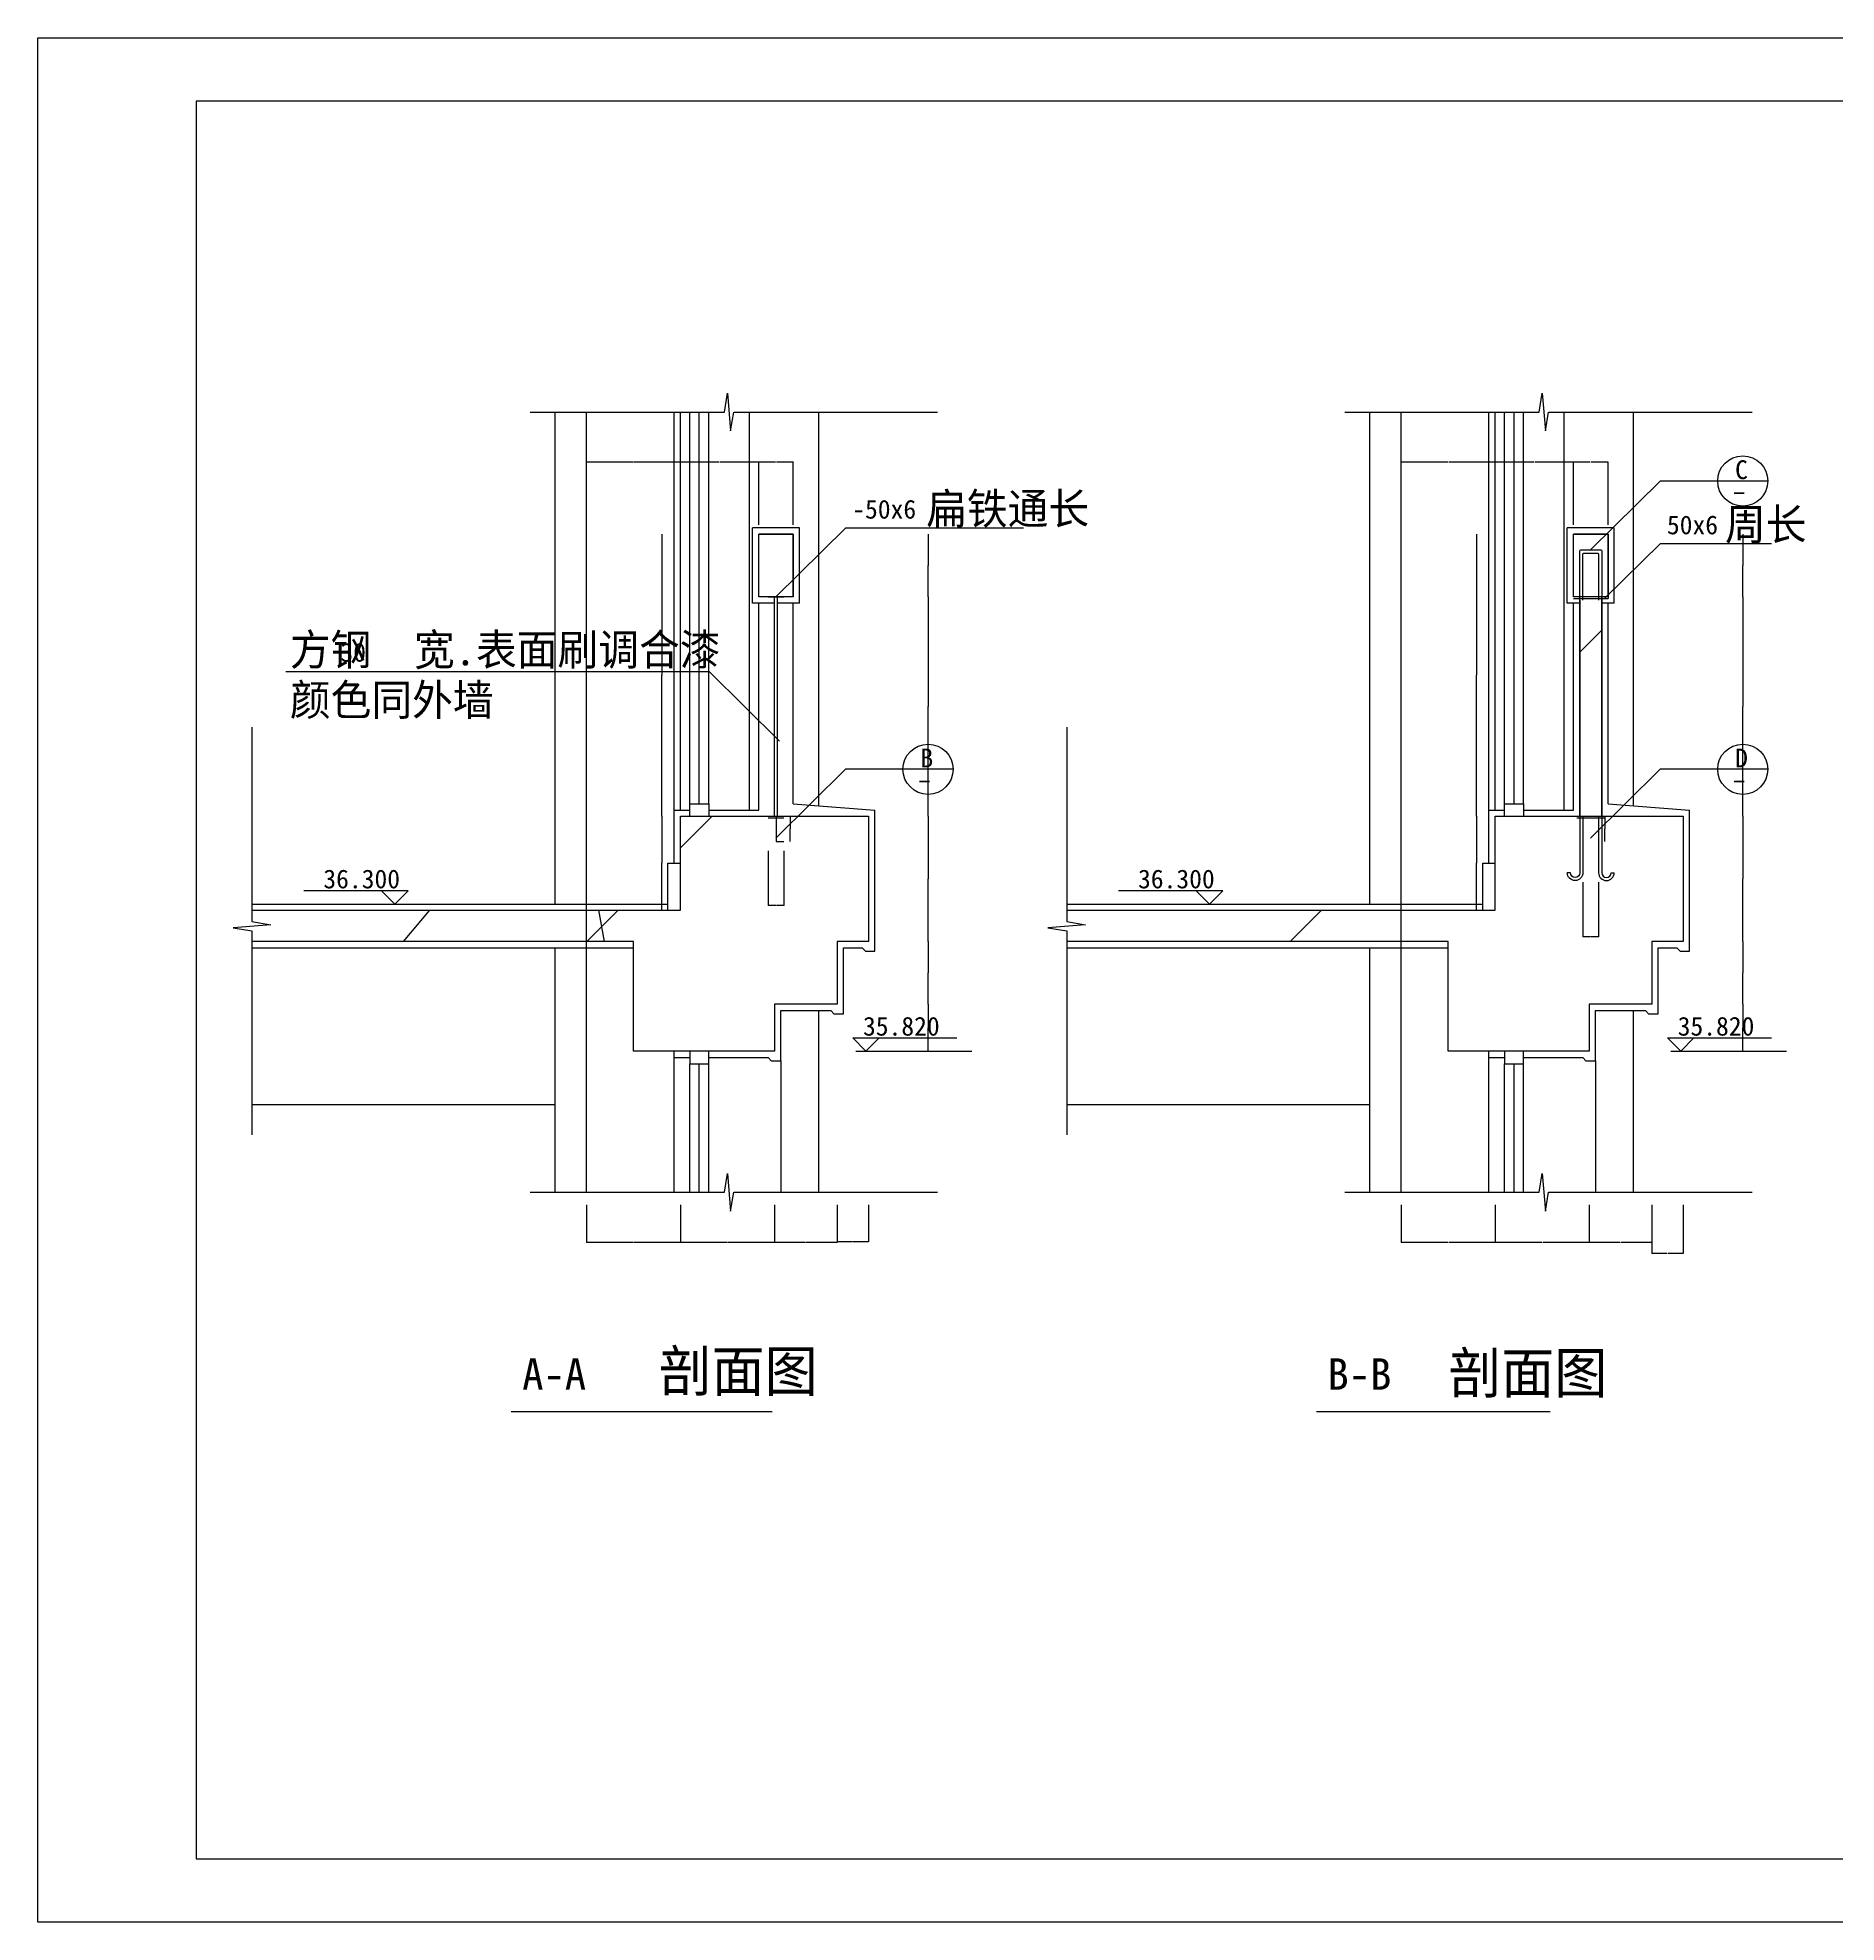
# Model space of a CAD drawing. Header units: metres. Extents: x -274867 to 0, y -9169 to 0.
# Drawn here: x -269064 to -263324, y -7769 to -1755 of the extents above; entities that cross this region are included whole.
import ezdxf

# ---------------------------------------------------------------- set-up
doc = ezdxf.new("R2010")
doc.units = ezdxf.units.M
for name, color, linetype in [('1', 1, 'Continuous'), ('DIM', 3, 'Continuous'), ('MC', 4, 'Continuous'), ('PUB_TITLE', 4, 'Continuous'), ('WALL', 7, 'Continuous')]:
    doc.layers.add(name, color=color, linetype=linetype)
doc.dimstyles.get("Standard").update_dxf_attribs({"dimtxt": 2.5, "dimasz": 2.5, "dimexe": 1.25, "dimexo": 0.625, "dimtad": 1, "dimcen": 2.5, "dimazin": 3, "dimtfac": 1, "dimtmove": 0, "dimatfit": 3})

# ---------------------------------------------------------------- blocks, each defined once
blk = doc.blocks.new('BG1')
at = {"layer": 'DIM', "linetype": 'CONTINUOUS'}
for p, q in [((-212.13, 212.13), (1450, 212.13)), ((0, 0), (-212.13, 212.13)), ((0, 0), (212.13, 212.13))]:
    blk.add_line(p, q, dxfattribs=at)
blk = doc.blocks.new('*D25')
for p, q in [((-266222.73, -4639.22), (-266222.73, -4739.22)), ((-266222.98, -4739.22), (-266223.23, -4739.22)), ((-266222.73, -4839.22), (-266222.73, -4739.22)), ((-266222.73, -4739.22), (-266222.73, -4739.22)), ((-266222.48, -4739.22), (-266222.23, -4739.22))]:
    blk.add_line(p, q)
at = {"layer": 'Defpoints'}
for p in [(-266222.73, -4639.22), (-266222.73, -4739.22), (-266222.73, -4839.22)]:
    blk.add_point(p, dxfattribs=at)
at = {"layer": 'DIM', "insert": (-266222.73, -4738.095), "char_height": 1, "attachment_point": 5}
blk.add_mtext('0', dxfattribs=at)
blk = doc.blocks.new('*D26')
for p, q in [((-266222.73, -4839.22), (-266222.73, -4914.22)), ((-266222.98, -4914.22), (-266223.23, -4914.22)), ((-266222.73, -4989.22), (-266222.73, -4914.22)), ((-266222.73, -4914.22), (-266222.73, -4914.22)), ((-266222.48, -4914.22), (-266222.23, -4914.22))]:
    blk.add_line(p, q)
at = {"layer": 'Defpoints'}
for p in [(-266222.73, -4839.22), (-266222.73, -4914.22), (-266222.73, -4989.22)]:
    blk.add_point(p, dxfattribs=at)
at = {"layer": 'DIM', "insert": (-266222.73, -4913.095), "char_height": 1, "attachment_point": 5}
blk.add_mtext('0', dxfattribs=at)
blk = doc.blocks.new('*D27')
for p, q in [((-266512.73, -5479.22), (-266512.73, -5597.65)), ((-266412.73, -5479.22), (-266412.73, -5597.65)), ((-266464.23, -5597.65), (-266512.98, -5597.65)), ((-266412.48, -5597.65), (-266461.23, -5597.65))]:
    blk.add_line(p, q)
at = {"layer": 'Defpoints'}
for p in [(-266512.73, -5479.22), (-266412.73, -5479.22), (-266412.73, -5597.65)]:
    blk.add_point(p, dxfattribs=at)
at = {"layer": 'DIM', "insert": (-266462.73, -5597.65), "char_height": 1, "attachment_point": 5}
blk.add_mtext('100', dxfattribs=at)
blk = doc.blocks.new('*D28')
for p, q in [((-266712.73, -5479.22), (-266712.73, -5599.22)), ((-266512.73, -5479.22), (-266512.73, -5599.22)), ((-266614.23, -5599.22), (-266712.98, -5599.22)), ((-266512.48, -5599.22), (-266611.23, -5599.22))]:
    blk.add_line(p, q)
at = {"layer": 'Defpoints'}
for p in [(-266712.73, -5479.22), (-266512.73, -5479.22), (-266512.73, -5599.22)]:
    blk.add_point(p, dxfattribs=at)
at = {"layer": 'DIM', "insert": (-266612.73, -5599.22), "char_height": 1, "attachment_point": 5}
blk.add_mtext('200', dxfattribs=at)
blk = doc.blocks.new('*D29')
for p, q in [((-267012.73, -5479.22), (-267012.73, -5599.22)), ((-266712.73, -5479.22), (-266712.73, -5599.22)), ((-266864.23, -5599.22), (-267012.98, -5599.22)), ((-266712.48, -5599.22), (-266861.23, -5599.22))]:
    blk.add_line(p, q)
at = {"layer": 'Defpoints'}
for p in [(-267012.73, -5479.22), (-266712.73, -5479.22), (-266712.73, -5599.22)]:
    blk.add_point(p, dxfattribs=at)
at = {"layer": 'DIM', "insert": (-266862.73, -5599.22), "char_height": 1, "attachment_point": 5}
blk.add_mtext('300', dxfattribs=at)
blk = doc.blocks.new('*D30')
for p, q in [((-267312.73, -5479.22), (-267312.73, -5599.22)), ((-267012.73, -5479.22), (-267012.73, -5599.22)), ((-267164.23, -5599.22), (-267312.98, -5599.22)), ((-267012.48, -5599.22), (-267161.23, -5599.22))]:
    blk.add_line(p, q)
at = {"layer": 'Defpoints'}
for p in [(-267312.73, -5479.22), (-267012.73, -5479.22), (-267012.73, -5599.22)]:
    blk.add_point(p, dxfattribs=at)
at = {"layer": 'DIM', "insert": (-267162.73, -5599.22), "char_height": 1, "attachment_point": 5}
blk.add_mtext('300', dxfattribs=at)
blk = doc.blocks.new('*D31')
for p, q in [((-266222.73, -4239.22), (-266222.73, -4439.22)), ((-266222.98, -4439.22), (-266223.23, -4439.22)), ((-266222.73, -4639.22), (-266222.73, -4439.22)), ((-266222.73, -4439.22), (-266222.73, -4439.22)), ((-266222.48, -4439.22), (-266222.23, -4439.22))]:
    blk.add_line(p, q)
at = {"layer": 'Defpoints'}
for p in [(-266222.73, -4239.22), (-266222.73, -4439.22), (-266222.73, -4639.22)]:
    blk.add_point(p, dxfattribs=at)
at = {"layer": 'DIM', "insert": (-266222.73, -4438.095), "char_height": 1, "attachment_point": 5}
blk.add_mtext('0', dxfattribs=at)
blk = doc.blocks.new('*D32')
for p, q in [((-266222.73, -3539.22), (-266222.73, -3889.22)), ((-266222.98, -3889.22), (-266223.23, -3889.22)), ((-266222.73, -4239.22), (-266222.73, -3889.22)), ((-266222.73, -3889.22), (-266222.73, -3889.22)), ((-266222.48, -3889.22), (-266222.23, -3889.22))]:
    blk.add_line(p, q)
at = {"layer": 'Defpoints'}
for p in [(-266222.73, -3539.22), (-266222.73, -3889.22), (-266222.73, -4239.22)]:
    blk.add_point(p, dxfattribs=at)
at = {"layer": 'DIM', "insert": (-266222.73, -3888.095), "char_height": 1, "attachment_point": 5}
blk.add_mtext('0', dxfattribs=at)
blk = doc.blocks.new('*D33')
for p, q in [((-266222.73, -3339.22), (-266222.73, -3439.22)), ((-266222.98, -3439.22), (-266223.23, -3439.22)), ((-266222.73, -3539.22), (-266222.73, -3439.22)), ((-266222.73, -3439.22), (-266222.73, -3439.22)), ((-266222.48, -3439.22), (-266222.23, -3439.22))]:
    blk.add_line(p, q)
at = {"layer": 'Defpoints'}
for p in [(-266222.73, -3339.22), (-266222.73, -3439.22), (-266222.73, -3539.22)]:
    blk.add_point(p, dxfattribs=at)
at = {"layer": 'DIM', "insert": (-266222.73, -3438.095), "char_height": 1, "attachment_point": 5}
blk.add_mtext('0', dxfattribs=at)
blk = doc.blocks.new('*D34')
for p, q in [((-266709.23, -3109.22), (-266762.98, -3109.22)), ((-266762.73, -3309.22), (-266762.73, -3109.22)), ((-266652.48, -3109.22), (-266706.23, -3109.22)), ((-266652.73, -3309.22), (-266652.73, -3109.22))]:
    blk.add_line(p, q)
at = {"layer": 'Defpoints'}
for p in [(-266652.73, -3109.22), (-266762.73, -3309.22), (-266652.73, -3309.22)]:
    blk.add_point(p, dxfattribs=at)
at = {"layer": 'DIM', "insert": (-266707.73, -3109.22), "char_height": 1, "attachment_point": 5}
blk.add_mtext('110', dxfattribs=at)
blk = doc.blocks.new('*D35')
for p, q in [((-266662.73, -4239.22), (-266662.73, -4279.04)), ((-266662.98, -4279.04), (-266663.23, -4279.04)), ((-266662.73, -4319.22), (-266662.73, -4279.04)), ((-266662.73, -4279.04), (-266662.73, -4279.04)), ((-266662.48, -4279.04), (-266662.23, -4279.04))]:
    blk.add_line(p, q)
at = {"layer": 'Defpoints'}
for p in [(-266662.73, -4239.22), (-266662.73, -4279.04), (-266662.73, -4319.22)]:
    blk.add_point(p, dxfattribs=at)
at = {"layer": 'DIM', "insert": (-266662.73, -4277.915), "char_height": 1, "attachment_point": 5}
blk.add_mtext('0', dxfattribs=at)
blk = doc.blocks.new('*D36')
for p, q in [((-266732.73, -4349.22), (-266732.73, -4524.22)), ((-266682.73, -4349.22), (-266682.73, -4524.22)), ((-266708.73, -4524.22), (-266732.98, -4524.22)), ((-266682.48, -4524.22), (-266706.73, -4524.22))]:
    blk.add_line(p, q)
at = {"layer": 'Defpoints'}
for p in [(-266732.73, -4349.22), (-266682.73, -4349.22), (-266682.73, -4524.22)]:
    blk.add_point(p, dxfattribs=at)
at = {"layer": 'DIM', "insert": (-266707.73, -4524.22), "char_height": 1, "attachment_point": 5}
blk.add_mtext('50', dxfattribs=at)
blk = doc.blocks.new('*D37')
for p, q in [((-267072.73, -4239.22), (-267072.73, -4389.22)), ((-267072.98, -4389.22), (-267073.23, -4389.22)), ((-267072.73, -4539.22), (-267072.73, -4389.22)), ((-267072.73, -4389.22), (-267072.73, -4389.22)), ((-267072.48, -4389.22), (-267072.23, -4389.22))]:
    blk.add_line(p, q)
at = {"layer": 'Defpoints'}
for p in [(-267072.73, -4239.22), (-267072.73, -4389.22), (-267072.73, -4539.22)]:
    blk.add_point(p, dxfattribs=at)
at = {"layer": 'DIM', "insert": (-267072.73, -4388.095), "char_height": 1, "attachment_point": 5}
blk.add_mtext('0', dxfattribs=at)
blk = doc.blocks.new('*D38')
for p, q in [((-267072.73, -3339.22), (-267072.73, -3789.22)), ((-267072.98, -3789.22), (-267073.23, -3789.22)), ((-267072.73, -4239.22), (-267072.73, -3789.22)), ((-267072.73, -3789.22), (-267072.73, -3789.22)), ((-267072.48, -3789.22), (-267072.23, -3789.22))]:
    blk.add_line(p, q)
at = {"layer": 'Defpoints'}
for p in [(-267072.73, -3339.22), (-267072.73, -3789.22), (-267072.73, -4239.22)]:
    blk.add_point(p, dxfattribs=at)
at = {"layer": 'DIM', "insert": (-267072.73, -3788.095), "char_height": 1, "attachment_point": 5}
blk.add_mtext('0', dxfattribs=at)
blk = doc.blocks.new('*D39')
for p, q in [((-266889.23, -3109.22), (-267012.98, -3109.22)), ((-267012.73, -3309.22), (-267012.73, -3109.22)), ((-266762.48, -3109.22), (-266886.23, -3109.22)), ((-266762.73, -3309.22), (-266762.73, -3109.22))]:
    blk.add_line(p, q)
at = {"layer": 'Defpoints'}
for p in [(-266762.73, -3109.22), (-267012.73, -3309.22), (-266762.73, -3309.22)]:
    blk.add_point(p, dxfattribs=at)
at = {"layer": 'DIM', "insert": (-266887.73, -3109.22), "char_height": 1, "attachment_point": 5}
blk.add_mtext('250', dxfattribs=at)
blk = doc.blocks.new('*D40')
for p, q in [((-267164.23, -3109.22), (-267312.98, -3109.22)), ((-267312.73, -3309.22), (-267312.73, -3109.22)), ((-267012.48, -3109.22), (-267161.23, -3109.22)), ((-267012.73, -3309.22), (-267012.73, -3109.22))]:
    blk.add_line(p, q)
at = {"layer": 'Defpoints'}
for p in [(-267012.73, -3109.22), (-267312.73, -3309.22), (-267012.73, -3309.22)]:
    blk.add_point(p, dxfattribs=at)
at = {"layer": 'DIM', "insert": (-267162.73, -3109.22), "char_height": 1, "attachment_point": 5}
blk.add_mtext('300', dxfattribs=at)
blk = doc.blocks.new('*D41')
for p, q in [((-263622.73, -4239.22), (-263622.73, -4439.22)), ((-263622.98, -4439.22), (-263623.23, -4439.22)), ((-263622.73, -4639.22), (-263622.73, -4439.22)), ((-263622.73, -4439.22), (-263622.73, -4439.22)), ((-263622.48, -4439.22), (-263622.23, -4439.22))]:
    blk.add_line(p, q)
at = {"layer": 'Defpoints'}
for p in [(-263622.73, -4239.22), (-263622.73, -4439.22), (-263622.73, -4639.22)]:
    blk.add_point(p, dxfattribs=at)
at = {"layer": 'DIM', "insert": (-263622.73, -4438.095), "char_height": 1, "attachment_point": 5}
blk.add_mtext('0', dxfattribs=at)
blk = doc.blocks.new('*D42')
for p, q in [((-264412.73, -5479.22), (-264412.73, -5599.22)), ((-264112.73, -5479.22), (-264112.73, -5599.22)), ((-264264.23, -5599.22), (-264412.98, -5599.22)), ((-264112.48, -5599.22), (-264261.23, -5599.22))]:
    blk.add_line(p, q)
at = {"layer": 'Defpoints'}
for p in [(-264412.73, -5479.22), (-264112.73, -5479.22), (-264112.73, -5599.22)]:
    blk.add_point(p, dxfattribs=at)
at = {"layer": 'DIM', "insert": (-264262.73, -5599.22), "char_height": 1, "attachment_point": 5}
blk.add_mtext('300', dxfattribs=at)
blk = doc.blocks.new('*D43')
for p, q in [((-264712.73, -5479.22), (-264712.73, -5599.22)), ((-264412.73, -5479.22), (-264412.73, -5599.22)), ((-264564.23, -5599.22), (-264712.98, -5599.22)), ((-264412.48, -5599.22), (-264561.23, -5599.22))]:
    blk.add_line(p, q)
at = {"layer": 'Defpoints'}
for p in [(-264712.73, -5479.22), (-264412.73, -5479.22), (-264412.73, -5599.22)]:
    blk.add_point(p, dxfattribs=at)
at = {"layer": 'DIM', "insert": (-264562.73, -5599.22), "char_height": 1, "attachment_point": 5}
blk.add_mtext('300', dxfattribs=at)
blk = doc.blocks.new('*D44')
for p, q in [((-263622.73, -4639.22), (-263622.73, -4739.22)), ((-263622.98, -4739.22), (-263623.23, -4739.22)), ((-263622.73, -4839.22), (-263622.73, -4739.22)), ((-263622.73, -4739.22), (-263622.73, -4739.22)), ((-263622.48, -4739.22), (-263622.23, -4739.22))]:
    blk.add_line(p, q)
at = {"layer": 'Defpoints'}
for p in [(-263622.73, -4639.22), (-263622.73, -4739.22), (-263622.73, -4839.22)]:
    blk.add_point(p, dxfattribs=at)
at = {"layer": 'DIM', "insert": (-263622.73, -4738.095), "char_height": 1, "attachment_point": 5}
blk.add_mtext('0', dxfattribs=at)
blk = doc.blocks.new('*D45')
for p, q in [((-263622.73, -4839.22), (-263622.73, -4914.22)), ((-263622.98, -4914.22), (-263623.23, -4914.22)), ((-263622.73, -4989.22), (-263622.73, -4914.22)), ((-263622.73, -4914.22), (-263622.73, -4914.22)), ((-263622.48, -4914.22), (-263622.23, -4914.22))]:
    blk.add_line(p, q)
at = {"layer": 'Defpoints'}
for p in [(-263622.73, -4839.22), (-263622.73, -4914.22), (-263622.73, -4989.22)]:
    blk.add_point(p, dxfattribs=at)
at = {"layer": 'DIM', "insert": (-263622.73, -4913.095), "char_height": 1, "attachment_point": 5}
blk.add_mtext('0', dxfattribs=at)
blk = doc.blocks.new('*D46')
for p, q in [((-264112.73, -5479.22), (-264112.73, -5599.22)), ((-263912.73, -5479.22), (-263912.73, -5599.22)), ((-264014.23, -5599.22), (-264112.98, -5599.22)), ((-263912.48, -5599.22), (-264011.23, -5599.22))]:
    blk.add_line(p, q)
at = {"layer": 'Defpoints'}
for p in [(-264112.73, -5479.22), (-263912.73, -5479.22), (-263912.73, -5599.22)]:
    blk.add_point(p, dxfattribs=at)
at = {"layer": 'DIM', "insert": (-264012.73, -5599.22), "char_height": 1, "attachment_point": 5}
blk.add_mtext('200', dxfattribs=at)
blk = doc.blocks.new('*D47')
for p, q in [((-263912.73, -5479.22), (-263912.73, -5634.58)), ((-263812.73, -5479.22), (-263812.73, -5634.58)), ((-263864.23, -5634.58), (-263912.98, -5634.58)), ((-263812.48, -5634.58), (-263861.23, -5634.58))]:
    blk.add_line(p, q)
at = {"layer": 'Defpoints'}
for p in [(-263912.73, -5479.22), (-263812.73, -5479.22), (-263812.73, -5634.58)]:
    blk.add_point(p, dxfattribs=at)
at = {"layer": 'DIM', "insert": (-263862.73, -5634.58), "char_height": 1, "attachment_point": 5}
blk.add_mtext('100', dxfattribs=at)
blk = doc.blocks.new('*D48')
for p, q in [((-264109.23, -3109.22), (-264162.98, -3109.22)), ((-264162.73, -3309.22), (-264162.73, -3109.22)), ((-264052.48, -3109.22), (-264106.23, -3109.22)), ((-264052.73, -3309.22), (-264052.73, -3109.22))]:
    blk.add_line(p, q)
at = {"layer": 'Defpoints'}
for p in [(-264052.73, -3109.22), (-264162.73, -3309.22), (-264052.73, -3309.22)]:
    blk.add_point(p, dxfattribs=at)
at = {"layer": 'DIM', "insert": (-264107.73, -3109.22), "char_height": 1, "attachment_point": 5}
blk.add_mtext('110', dxfattribs=at)
blk = doc.blocks.new('*D49')
for p, q in [((-264289.23, -3109.22), (-264412.98, -3109.22)), ((-264412.73, -3309.22), (-264412.73, -3109.22)), ((-264162.48, -3109.22), (-264286.23, -3109.22)), ((-264162.73, -3309.22), (-264162.73, -3109.22))]:
    blk.add_line(p, q)
at = {"layer": 'Defpoints'}
for p in [(-264162.73, -3109.22), (-264412.73, -3309.22), (-264162.73, -3309.22)]:
    blk.add_point(p, dxfattribs=at)
at = {"layer": 'DIM', "insert": (-264287.73, -3109.22), "char_height": 1, "attachment_point": 5}
blk.add_mtext('250', dxfattribs=at)
blk = doc.blocks.new('*D50')
for p, q in [((-264472.73, -4239.22), (-264472.73, -4389.22)), ((-264472.98, -4389.22), (-264473.23, -4389.22)), ((-264472.73, -4539.22), (-264472.73, -4389.22)), ((-264472.73, -4389.22), (-264472.73, -4389.22)), ((-264472.48, -4389.22), (-264472.23, -4389.22))]:
    blk.add_line(p, q)
at = {"layer": 'Defpoints'}
for p in [(-264472.73, -4239.22), (-264472.73, -4389.22), (-264472.73, -4539.22)]:
    blk.add_point(p, dxfattribs=at)
at = {"layer": 'DIM', "insert": (-264472.73, -4388.095), "char_height": 1, "attachment_point": 5}
blk.add_mtext('0', dxfattribs=at)
blk = doc.blocks.new('*D51')
for p, q in [((-264472.73, -3339.22), (-264472.73, -3789.22)), ((-264472.98, -3789.22), (-264473.23, -3789.22)), ((-264472.73, -4239.22), (-264472.73, -3789.22)), ((-264472.73, -3789.22), (-264472.73, -3789.22)), ((-264472.48, -3789.22), (-264472.23, -3789.22))]:
    blk.add_line(p, q)
at = {"layer": 'Defpoints'}
for p in [(-264472.73, -3339.22), (-264472.73, -3789.22), (-264472.73, -4239.22)]:
    blk.add_point(p, dxfattribs=at)
at = {"layer": 'DIM', "insert": (-264472.73, -3788.095), "char_height": 1, "attachment_point": 5}
blk.add_mtext('0', dxfattribs=at)
blk = doc.blocks.new('*D52')
for p, q in [((-264564.23, -3109.22), (-264712.98, -3109.22)), ((-264712.73, -3309.22), (-264712.73, -3109.22)), ((-264412.48, -3109.22), (-264561.23, -3109.22)), ((-264412.73, -3309.22), (-264412.73, -3109.22))]:
    blk.add_line(p, q)
at = {"layer": 'Defpoints'}
for p in [(-264412.73, -3109.22), (-264712.73, -3309.22), (-264412.73, -3309.22)]:
    blk.add_point(p, dxfattribs=at)
at = {"layer": 'DIM', "insert": (-264562.73, -3109.22), "char_height": 1, "attachment_point": 5}
blk.add_mtext('300', dxfattribs=at)
blk = doc.blocks.new('*D53')
for p, q in [((-263622.73, -3539.22), (-263622.73, -3889.22)), ((-263622.98, -3889.22), (-263623.23, -3889.22)), ((-263622.73, -4239.22), (-263622.73, -3889.22)), ((-263622.73, -3889.22), (-263622.73, -3889.22)), ((-263622.48, -3889.22), (-263622.23, -3889.22))]:
    blk.add_line(p, q)
at = {"layer": 'Defpoints'}
for p in [(-263622.73, -3539.22), (-263622.73, -3889.22), (-263622.73, -4239.22)]:
    blk.add_point(p, dxfattribs=at)
at = {"layer": 'DIM', "insert": (-263622.73, -3888.095), "char_height": 1, "attachment_point": 5}
blk.add_mtext('0', dxfattribs=at)
blk = doc.blocks.new('*D54')
for p, q in [((-264062.73, -4239.22), (-264062.73, -4279.22)), ((-264062.98, -4279.22), (-264063.23, -4279.22)), ((-264062.73, -4319.22), (-264062.73, -4279.22)), ((-264062.73, -4279.22), (-264062.73, -4279.22)), ((-264062.48, -4279.22), (-264062.23, -4279.22))]:
    blk.add_line(p, q)
at = {"layer": 'Defpoints'}
for p in [(-264062.73, -4239.22), (-264062.73, -4279.22), (-264062.73, -4319.22)]:
    blk.add_point(p, dxfattribs=at)
at = {"layer": 'DIM', "insert": (-264062.73, -4278.095), "char_height": 1, "attachment_point": 5}
blk.add_mtext('0', dxfattribs=at)
blk = doc.blocks.new('*D55')
for p, q in [((-264132.73, -4449.22), (-264132.73, -4624.22)), ((-264082.73, -4449.22), (-264082.73, -4624.22)), ((-264108.73, -4624.22), (-264132.98, -4624.22)), ((-264082.48, -4624.22), (-264106.73, -4624.22))]:
    blk.add_line(p, q)
at = {"layer": 'Defpoints'}
for p in [(-264132.73, -4449.22), (-264082.73, -4449.22), (-264082.73, -4624.22)]:
    blk.add_point(p, dxfattribs=at)
at = {"layer": 'DIM', "insert": (-264107.73, -4624.22), "char_height": 1, "attachment_point": 5}
blk.add_mtext('50', dxfattribs=at)
blk = doc.blocks.new('*D56')
for p, q in [((-263622.73, -3339.22), (-263622.73, -3439.22)), ((-263622.98, -3439.22), (-263623.23, -3439.22)), ((-263622.73, -3539.22), (-263622.73, -3439.22)), ((-263622.73, -3439.22), (-263622.73, -3439.22)), ((-263622.48, -3439.22), (-263622.23, -3439.22))]:
    blk.add_line(p, q)
at = {"layer": 'Defpoints'}
for p in [(-263622.73, -3339.22), (-263622.73, -3439.22), (-263622.73, -3539.22)]:
    blk.add_point(p, dxfattribs=at)
at = {"layer": 'DIM', "insert": (-263622.73, -3438.095), "char_height": 1, "attachment_point": 5}
blk.add_mtext('0', dxfattribs=at)

msp = doc.modelspace()

# ---------------------------------------------------------------- hatches: boundary and pattern name
at = {"layer": 'MC'}
h = msp.add_hatch(dxfattribs=at)
h.set_pattern_fill('AR-CONC', scale=50)
h.paths.add_polyline_path([(-266652.73, -3339.22), (-266762.73, -3339.22), (-266762.73, -3539.22), (-266709.13, -3539.22), (-266652.73, -3483.57)])
h = msp.add_hatch(dxfattribs=at)
h.set_pattern_fill('ANSI31', scale=500)
h.paths.add_polyline_path([(-266762.73, -3539.22), (-266709.13, -3539.22), (-266652.73, -3483.57), (-266652.73, -3339.22), (-266762.73, -3339.22)])
h.paths.add_polyline_path([(-266652.73, -3483.57), (-266709.13, -3539.22), (-266682.73, -3539.22), (-266652.73, -3539.22)])
h = msp.add_hatch(dxfattribs=at)
h.set_pattern_fill('ANSI31', scale=500)
h.paths.add_polyline_path([(-264162.73, -3539.22), (-264109.13, -3539.22), (-264052.73, -3483.57), (-264052.73, -3339.22), (-264162.73, -3339.22)])
h.paths.add_polyline_path([(-264052.73, -3483.57), (-264109.13, -3539.22), (-264052.73, -3539.22)])
h = msp.add_hatch(dxfattribs=at)
h.set_pattern_fill('AR-CONC', scale=50)
h.paths.add_polyline_path([(-264052.73, -3339.22), (-264162.73, -3339.22), (-264162.73, -3539.22), (-264058.45, -3539.22), (-264052.73, -3533.57)])
h = msp.add_hatch(dxfattribs=at)
h.set_pattern_fill('ANSI31', scale=500)
h.paths.add_polyline_path([(-264072.73, -3544.22), (-264142.73, -3544.22), (-264142.73, -3549.22), (-264142.73, -4239.22), (-264072.73, -4239.22)])
h = msp.add_hatch(dxfattribs=at)
h.set_pattern_fill('ANSI31', scale=500)
h.paths.add_polyline_path([(-267312.73, -4639.22), (-267312.73, -4539.22), (-268380.37, -4539.22), (-268380.37, -4575.31), (-268320.37, -4585.31), (-268440.37, -4595.31), (-268380.37, -4605.31), (-268380.37, -4639.22)])
h.paths.add_polyline_path([(-267312.73, -4539.22), (-267312.73, -4639.22), (-267162.73, -4639.22), (-267162.73, -4989.22), (-266712.73, -4989.22), (-266712.73, -4839.22), (-266512.73, -4839.22), (-266512.73, -4639.22), (-266412.73, -4639.22), (-266412.73, -4239.22), (-266638.18, -4239.22), (-266707.54, -4307.66), (-266707.54, -4239.22), (-267012.73, -4239.22), (-267012.73, -4539.22)])
h = msp.add_hatch(dxfattribs=at)
h.set_pattern_fill('AR-CONC', scale=50)
h.paths.add_polyline_path([(-267312.73, -4639.22), (-267312.73, -4539.22), (-268380.37, -4539.22), (-268380.37, -4575.31), (-268320.37, -4585.31), (-268440.37, -4595.31), (-268380.37, -4605.31), (-268380.37, -4639.22)])
h.paths.add_polyline_path([(-267012.73, -4539.22), (-267312.73, -4539.22), (-267312.73, -4639.22), (-267162.73, -4639.22), (-267162.73, -4989.22), (-266712.73, -4989.22), (-266712.73, -4839.22), (-266512.73, -4839.22), (-266512.73, -4639.22), (-266412.73, -4639.22), (-266412.73, -4239.22), (-266638.18, -4239.22), (-266707.54, -4307.66), (-266707.54, -4239.22), (-267012.73, -4239.22)])
h = msp.add_hatch(dxfattribs=at)
h.set_pattern_fill('AR-CONC', scale=50)
h.paths.add_polyline_path([(-264712.73, -4639.22), (-264712.73, -4539.22), (-265780.37, -4539.22), (-265780.37, -4575.31), (-265720.37, -4585.31), (-265840.37, -4595.31), (-265780.37, -4605.31), (-265780.37, -4639.22)])
h.paths.add_polyline_path([(-264412.73, -4539.22), (-264712.73, -4539.22), (-264712.73, -4639.22), (-264562.73, -4639.22), (-264562.73, -4989.22), (-264112.73, -4989.22), (-264112.73, -4839.22), (-263912.73, -4839.22), (-263912.73, -4639.22), (-263812.73, -4639.22), (-263812.73, -4239.22), (-264038.18, -4239.22), (-264107.54, -4307.66), (-264107.54, -4239.22), (-264412.73, -4239.22)])
h = msp.add_hatch(dxfattribs=at)
h.set_pattern_fill('ANSI31', scale=500)
h.paths.add_polyline_path([(-264712.73, -4639.22), (-264712.73, -4539.22), (-265780.37, -4539.22), (-265780.37, -4575.31), (-265720.37, -4585.31), (-265840.37, -4595.31), (-265780.37, -4605.31), (-265780.37, -4639.22)])
h.paths.add_polyline_path([(-264712.73, -4539.22), (-264712.73, -4639.22), (-264562.73, -4639.22), (-264562.73, -4989.22), (-264112.73, -4989.22), (-264112.73, -4839.22), (-263912.73, -4839.22), (-263912.73, -4639.22), (-263812.73, -4639.22), (-263812.73, -4239.22), (-264038.18, -4239.22), (-264107.54, -4307.66), (-264107.54, -4239.22), (-264412.73, -4239.22), (-264412.73, -4539.22)])

# ---------------------------------------------------------------- linework, layer by layer
for p, q in [((-267032.73, -4389.22), (-267032.73, -2949.22)), ((-267012.73, -4219.22), (-267012.73, -2949.22)), ((-266982.73, -4199.22), (-266982.73, -2949.22)), ((-266952.73, -4199.22), (-266952.73, -2949.22)), ((-266922.73, -4199.22), (-266922.73, -2949.22)), ((-266792.73, -4219.22), (-266792.73, -2949.22)), ((-266572.73, -2949.22), (-266572.73, -4205.38)), ((-264432.73, -4389.22), (-264432.73, -2949.22)), ((-264412.73, -4219.22), (-264412.73, -2949.22)), ((-264382.73, -4199.22), (-264382.73, -2949.22)), ((-264352.73, -4199.22), (-264352.73, -2949.22)), ((-264322.73, -4199.22), (-264322.73, -2949.22)), ((-264192.73, -4219.22), (-264192.73, -2949.22)), ((-263972.73, -2949.22), (-263972.73, -4205.38)), ((-266782.73, -3559.22), (-266782.73, -3319.22)), ((-266632.73, -3319.22), (-266782.73, -3319.22)), ((-266632.73, -3559.22), (-266632.73, -3319.22)), ((-264032.73, -3319.22), (-264182.73, -3319.22)), ((-264182.73, -3559.22), (-264182.73, -3319.22)), ((-264032.73, -3559.22), (-264032.73, -3319.22)), ((-266712.73, -4239.22), (-266712.73, -3539.22)), ((-266702.73, -4239.22), (-266702.73, -3539.22)), ((-266712.73, -3559.22), (-266782.73, -3559.22)), ((-266762.73, -4219.22), (-266762.73, -3559.22)), ((-266632.73, -3559.22), (-266702.73, -3559.22)), ((-266652.73, -4199.22), (-266652.73, -3559.22)), ((-264142.73, -3559.22), (-264182.73, -3559.22)), ((-264162.73, -4219.22), (-264162.73, -3559.22)), ((-264032.73, -3559.22), (-264072.73, -3559.22)), ((-264052.73, -4199.22), (-264052.73, -3559.22)), ((-266652.73, -4199.22), (-266392.73, -4219.22)), ((-264052.73, -4199.22), (-263792.73, -4219.22)), ((-267032.73, -4219.22), (-266982.73, -4219.22)), ((-266922.73, -4219.22), (-266762.73, -4219.22)), ((-266392.73, -4669.22), (-266392.73, -4219.22)), ((-264432.73, -4219.22), (-264382.73, -4219.22)), ((-264322.73, -4219.22), (-264162.73, -4219.22)), ((-263792.73, -4669.22), (-263792.73, -4219.22)), ((-268380.37, -4519.22), (-267052.73, -4519.22)), ((-265780.37, -4519.22), (-264452.73, -4519.22)), ((-268380.37, -4659.22), (-267162.73, -4659.22)), ((-266492.73, -4869.22), (-266492.73, -4659.22)), ((-266492.73, -4659.22), (-266432.73, -4659.22)), ((-266432.73, -4659.22), (-266422.73, -4669.22)), ((-266422.73, -4669.22), (-266392.73, -4669.22)), ((-265780.37, -4659.22), (-264562.73, -4659.22)), ((-263892.73, -4869.22), (-263892.73, -4659.22)), ((-263892.73, -4659.22), (-263832.73, -4659.22)), ((-263832.73, -4659.22), (-263822.73, -4669.22)), ((-263822.73, -4669.22), (-263792.73, -4669.22)), ((-266692.73, -5019.22), (-266692.73, -4859.22)), ((-266692.73, -4859.22), (-266533.25, -4859.22)), ((-266572.73, -4859.22), (-266572.73, -5439.22)), ((-266533.25, -4859.22), (-266523.25, -4869.22)), ((-266523.25, -4869.22), (-266492.73, -4869.22)), ((-264092.73, -5019.22), (-264092.73, -4859.22)), ((-264092.73, -4859.22), (-263933.25, -4859.22)), ((-263972.73, -4859.22), (-263972.73, -5439.22)), ((-263933.25, -4859.22), (-263923.25, -4869.22)), ((-263923.25, -4869.22), (-263892.73, -4869.22)), ((-267032.73, -5439.22), (-267032.73, -4989.22)), ((-264432.73, -5439.22), (-264432.73, -4989.22)), ((-267032.73, -5009.22), (-266982.73, -5009.22)), ((-266982.73, -5439.22), (-266982.73, -5029.22)), ((-266952.73, -5439.22), (-266952.73, -5029.35)), ((-266922.73, -5009.22), (-266733.25, -5009.22)), ((-266922.73, -5009.22), (-266853.25, -5009.22)), ((-266922.73, -5439.22), (-266922.73, -5029.22)), ((-266733.25, -5009.22), (-266723.25, -5019.22)), ((-266723.25, -5019.22), (-266692.73, -5019.22)), ((-266692.73, -5019.22), (-266692.73, -5439.22)), ((-264432.73, -5009.22), (-264382.73, -5009.22)), ((-264382.73, -5439.22), (-264382.73, -5029.22)), ((-264352.73, -5439.22), (-264352.73, -5029.35)), ((-264322.73, -5009.22), (-264133.25, -5009.22)), ((-264322.73, -5009.22), (-264253.25, -5009.22)), ((-264322.73, -5439.22), (-264322.73, -5029.22)), ((-264133.25, -5009.22), (-264123.25, -5019.22)), ((-264123.25, -5019.22), (-264092.73, -5019.22)), ((-264092.73, -5019.22), (-264092.73, -5439.22)), ((-268380.37, -5159.22), (-267412.73, -5159.22)), ((-265780.37, -5159.22), (-264812.73, -5159.22))]:
    msp.add_line(p, q)
at = {"layer": 'DIM'}
for p, q in [((-267412.73, -4519.22), (-267412.73, -2949.22)), ((-267312.73, -5439.22), (-267312.73, -2949.22)), ((-264812.73, -4519.22), (-264812.73, -2949.22)), ((-264712.73, -5439.22), (-264712.73, -2949.22)), ((-267412.73, -5439.22), (-267412.73, -4659.22)), ((-264812.73, -5439.22), (-264812.73, -4659.22)), ((-266452.73, -4989.22), (-266082.73, -4989.22)), ((-263852.73, -4989.22), (-263482.73, -4989.22))]:
    msp.add_line(p, q, dxfattribs=at)
for points in [[(-267492.73, -2949.22), (-266872.73, -2949.22), (-266862.73, -2889.22), (-266852.73, -3009.22), (-266842.73, -2949.22), (-266192.73, -2949.22)], [(-264892.73, -2949.22), (-264272.73, -2949.22), (-264262.73, -2889.22), (-264252.73, -3009.22), (-264242.73, -2949.22), (-263592.73, -2949.22)], [(-264109.06, -3389.16), (-263885.27, -3168.34), (-263542.73, -3168.34)], [(-266709.06, -3539.16), (-266485.27, -3318.34), (-265918.22, -3318.34)], [(-264063.52, -3544.22), (-263885.27, -3368.34), (-263530.94, -3368.34)], [(-266732.73, -3539.22), (-266682.73, -3539.22)], [(-264162.73, -3544.22), (-264052.73, -3544.22)], [(-266696.39, -3999.16), (-266920.18, -3778.34), (-268272.73, -3778.34)], [(-268380.37, -3955.31), (-268380.37, -4575.31), (-268320.37, -4585.31), (-268440.37, -4595.31), (-268380.37, -4605.31), (-268380.37, -5255.31)], [(-265780.37, -3955.31), (-265780.37, -4575.31), (-265720.37, -4585.31), (-265840.37, -4595.31), (-265780.37, -4605.31), (-265780.37, -5255.31)], [(-266709.06, -4309.16), (-266485.27, -4088.34), (-266142.73, -4088.34)], [(-264109.06, -4309.16), (-263885.27, -4088.34), (-263542.73, -4088.34)], [(-266732.73, -4244), (-266682.73, -4244)], [(-266707.54, -4238.7), (-266707.54, -4319.22), (-266682.73, -4319.22)], [(-264152.73, -4244.22), (-264062.73, -4244.22)], [(-267492.73, -5439.22), (-266872.73, -5439.22), (-266862.73, -5379.22), (-266852.73, -5499.22), (-266842.73, -5439.22), (-266192.73, -5439.22)], [(-264892.73, -5439.22), (-264272.73, -5439.22), (-264262.73, -5379.22), (-264252.73, -5499.22), (-264242.73, -5439.22), (-263592.73, -5439.22)], [(-267552.73, -6139.22), (-266720.09, -6139.22)], [(-264982.73, -6139.22), (-264237.55, -6139.22)]]:
    msp.add_lwpolyline(points, dxfattribs=at)
for centre in [(-263622.73, -3169.22), (-266222.73, -4089.22), (-263622.73, -4089.22)]:
    msp.add_circle(centre, 80, dxfattribs=at)
at = {"layer": 'MC'}
for points in [[(-266762.73, -3339.22), (-266652.73, -3339.22), (-266652.73, -3539.22), (-266762.73, -3539.22), (-266762.73, -3339.22)], [(-264162.73, -3539.22), (-264162.73, -3339.22), (-264052.73, -3339.22), (-264052.73, -3544.22)], [(-264142.73, -3549.22), (-264142.73, -4239.22)], [(-264072.73, -3549.22), (-264072.73, -4239.22)], [(-267012.73, -4239.22), (-266412.73, -4239.22), (-266412.73, -4639.22), (-266512.73, -4639.22), (-266512.73, -4839.22), (-266712.73, -4839.22), (-266712.73, -4989.22), (-267162.73, -4989.22), (-267162.73, -4639.22), (-268380.37, -4639.22)], [(-268380.37, -4539.22), (-267012.73, -4539.22), (-267012.73, -4239.22)], [(-265780.37, -4539.22), (-264412.73, -4539.22), (-264412.73, -4239.22), (-263812.73, -4239.22), (-263812.73, -4639.22), (-263912.73, -4639.22), (-263912.73, -4839.22), (-264112.73, -4839.22), (-264112.73, -4989.22), (-264562.73, -4989.22), (-264562.73, -4639.22), (-265780.37, -4639.22)]]:
    msp.add_lwpolyline(points, dxfattribs=at)
for points in [[(-264142.73, -3549.22), (-264142.73, -3392.22, -0.41), (-264139.73, -3389.22), (-264075.73, -3389.22, -0.41), (-264072.73, -3392.22), (-264072.73, -3549.22)], [(-264132.73, -3549.22), (-264132.73, -3402.22, -0.41), (-264129.73, -3399.22), (-264085.73, -3399.22, -0.41), (-264082.73, -3402.22), (-264082.73, -3549.22)], [(-264142.73, -4239.22), (-264142.73, -4419.22, -1), (-264172.73, -4419.22), (-264182.73, -4419.22, 10.1)], [(-264132.73, -4239.22), (-264132.73, -4419.22, -1), (-264182.73, -4419.22)], [(-264082.73, -4239.22), (-264082.73, -4419.22, 1), (-264032.73, -4419.22)], [(-264072.73, -4239.22), (-264072.73, -4419.22, 1), (-264042.73, -4419.22), (-264032.73, -4419.22, -10.1)]]:
    msp.add_lwpolyline(points, format="xyb", dxfattribs=at)
at = {"layer": 'PUB_TITLE'}
for points in [[(-269064.27, -7768.83), (-269064.27, -1754.58), (-260559.27, -1754.58), (-260559.27, -7768.83)], [(-268558.02, -7566.33), (-260761.77, -7566.33), (-260761.77, -1957.08), (-268558.02, -1957.08)]]:
    msp.add_lwpolyline(points, close=True, dxfattribs=at)
at = {"layer": 'WALL'}
for p, q in [((-266652.73, -3339.22), (-266762.73, -3339.22)), ((-266762.73, -3539.22), (-266762.73, -3339.22)), ((-266652.73, -3539.22), (-266652.73, -3339.22)), ((-264052.73, -3339.22), (-264162.73, -3339.22)), ((-264162.73, -3539.22), (-264162.73, -3339.22)), ((-264052.73, -3539.22), (-264052.73, -3339.22)), ((-266652.73, -3539.22), (-266762.73, -3539.22)), ((-264052.73, -3539.22), (-264162.73, -3539.22)), ((-264142.73, -4239.22), (-264142.73, -3539.22)), ((-264072.73, -4239.22), (-264072.73, -3539.22)), ((-267052.73, -4389.22), (-267012.73, -4389.22)), ((-267052.73, -4539.22), (-267052.73, -4389.22)), ((-264452.73, -4389.22), (-264412.73, -4389.22)), ((-264452.73, -4539.22), (-264452.73, -4389.22))]:
    msp.add_line(p, q, dxfattribs=at)
for points in [[(-266982.73, -4239.22), (-266982.73, -4199.22), (-266922.73, -4199.22), (-266922.73, -4239.22)], [(-264382.73, -4239.22), (-264382.73, -4199.22), (-264322.73, -4199.22), (-264322.73, -4239.22)], [(-268380.37, -4539.22), (-267012.73, -4539.22), (-267012.73, -4239.22), (-266412.73, -4239.22), (-266412.73, -4639.22), (-266512.73, -4639.22), (-266512.73, -4839.22), (-266712.73, -4839.22), (-266712.73, -4989.22), (-267162.73, -4989.22), (-267162.73, -4639.22), (-268380.37, -4639.22)], [(-265780.37, -4539.22), (-264412.73, -4539.22), (-264412.73, -4239.22), (-263812.73, -4239.22), (-263812.73, -4639.22), (-263912.73, -4639.22), (-263912.73, -4839.22), (-264112.73, -4839.22), (-264112.73, -4989.22), (-264562.73, -4989.22), (-264562.73, -4639.22), (-265780.37, -4639.22)], [(-266982.73, -4989.35), (-266982.73, -5029.35), (-266922.73, -5029.35), (-266922.73, -4989.35)], [(-264382.73, -4989.35), (-264382.73, -5029.35), (-264322.73, -5029.35), (-264322.73, -4989.35)]]:
    msp.add_lwpolyline(points, dxfattribs=at)

# ---------------------------------------------------------------- block references
at = {"layer": 'DIM', "yscale": 0.2, "zscale": 0.2}
for p, xscale in [((-267924.67, -4519.22), -0.2), ((-265324.67, -4519.22), -0.2), ((-266420.79, -4989.22), 0.2), ((-263820.79, -4989.22), 0.2)]:
    msp.add_blockref('BG1', p, dxfattribs=dict(at, xscale=xscale))

# ---------------------------------------------------------------- texts
at = {"layer": '1'}
for s, height, p in [('剖面图', 130, (-267082.24, -6074.68)), ('剖面图', 130, (-264562.21, -6080.92)), ('A-A', 100, (-267518.08, -6069.18)), ('B-B', 100, (-264948.08, -6069.18))]:
    msp.add_text(s, height=height, dxfattribs=at).set_placement(p)
at = {"layer": 'DIM'}
for s, height, p in [('C', 60, (-263647.08, -3163.24)), ('-50x6', 60, (-266464.74, -3289.37)), ('扁铁通长', 100, (-266228.7, -3307.5)), ('周长', 100, (-263679.34, -3357.5)), ('_', 60, (-263654.74, -3199.37)), ('50x6', 60, (-263864.74, -3339.37)), ('方钢  宽.表面刷调合漆', 100, (-268259.34, -3757.5)), ('30', 60, (-268098.15, -3746.07)), ('颜色同外墙', 100, (-268259.34, -3917.5)), ('B', 60, (-266247.08, -4083.24)), ('D', 60, (-263647.08, -4083.24)), ('_', 60, (-266254.74, -4119.37)), ('_', 60, (-263654.74, -4119.37)), ('36.300', 60, (-268152.73, -4469.22)), ('36.300', 60, (-265552.73, -4469.22)), ('35.820', 60, (-266430.44, -4939.22)), ('35.820', 60, (-263830.44, -4939.22))]:
    msp.add_text(s, height=height, dxfattribs=at).set_placement(p)

# ---------------------------------------------------------------- dimensions: what is measured, and where the dimension line sits
for base, p1, p2, picture, middle in [((-267012.73, -3109.22), (-267012.73, -3309.22), (-267312.73, -3309.22), '*D40', (-267162.73, -3109.22)), ((-266762.73, -3109.22), (-266762.73, -3309.22), (-267012.73, -3309.22), '*D39', (-266887.73, -3109.22)), ((-266652.73, -3109.22), (-266652.73, -3309.22), (-266762.73, -3309.22), '*D34', (-266707.73, -3109.22)), ((-264412.73, -3109.22), (-264412.73, -3309.22), (-264712.73, -3309.22), '*D52', (-264562.73, -3109.22)), ((-264162.73, -3109.22), (-264162.73, -3309.22), (-264412.73, -3309.22), '*D49', (-264287.73, -3109.22)), ((-264052.73, -3109.22), (-264052.73, -3309.22), (-264162.73, -3309.22), '*D48', (-264107.73, -3109.22)), ((-267072.73, -3789.22), (-267072.73, -4239.22), (-267072.73, -3339.22), '*D38', (-267072.73, -3788.095)), ((-266222.73, -3439.22), (-266222.73, -3539.22), (-266222.73, -3339.22), '*D33', (-266222.73, -3438.095)), ((-264472.73, -3789.22), (-264472.73, -4239.22), (-264472.73, -3339.22), '*D51', (-264472.73, -3788.095)), ((-263622.73, -3439.22), (-263622.73, -3539.22), (-263622.73, -3339.22), '*D56', (-263622.73, -3438.095)), ((-266222.73, -3889.22), (-266222.73, -4239.22), (-266222.73, -3539.22), '*D32', (-266222.73, -3888.095)), ((-263622.73, -3889.22), (-263622.73, -4239.22), (-263622.73, -3539.22), '*D53', (-263622.73, -3888.095)), ((-267072.73, -4389.22), (-267072.73, -4539.22), (-267072.73, -4239.22), '*D37', (-267072.73, -4388.095)), ((-266662.73, -4279.04), (-266662.73, -4239.22), (-266662.73, -4319.22), '*D35', (-266662.73, -4277.915)), ((-266222.73, -4439.22), (-266222.73, -4639.22), (-266222.73, -4239.22), '*D31', (-266222.73, -4438.095)), ((-264472.73, -4389.22), (-264472.73, -4539.22), (-264472.73, -4239.22), '*D50', (-264472.73, -4388.095)), ((-264062.73, -4279.22), (-264062.73, -4239.22), (-264062.73, -4319.22), '*D54', (-264062.73, -4278.095)), ((-263622.73, -4439.22), (-263622.73, -4639.22), (-263622.73, -4239.22), '*D41', (-263622.73, -4438.095)), ((-266682.73, -4524.22), (-266682.73, -4349.22), (-266732.73, -4349.22), '*D36', (-266707.73, -4524.22)), ((-264082.73, -4624.22), (-264082.73, -4449.22), (-264132.73, -4449.22), '*D55', (-264107.73, -4624.22)), ((-266222.73, -4739.22), (-266222.73, -4639.22), (-266222.73, -4839.22), '*D25', (-266222.73, -4738.095)), ((-263622.73, -4739.22), (-263622.73, -4639.22), (-263622.73, -4839.22), '*D44', (-263622.73, -4738.095)), ((-266222.73, -4914.22), (-266222.73, -4839.22), (-266222.73, -4989.22), '*D26', (-266222.73, -4913.095)), ((-263622.73, -4914.22), (-263622.73, -4839.22), (-263622.73, -4989.22), '*D45', (-263622.73, -4913.095)), ((-267012.73, -5599.22), (-267012.73, -5479.22), (-267312.73, -5479.22), '*D30', (-267162.73, -5599.22)), ((-266712.73, -5599.22), (-266712.73, -5479.22), (-267012.73, -5479.22), '*D29', (-266862.73, -5599.22)), ((-266512.73, -5599.22), (-266512.73, -5479.22), (-266712.73, -5479.22), '*D28', (-266612.73, -5599.22)), ((-266412.73, -5597.65), (-266412.73, -5479.22), (-266512.73, -5479.22), '*D27', (-266462.73, -5597.65)), ((-264412.73, -5599.22), (-264412.73, -5479.22), (-264712.73, -5479.22), '*D43', (-264562.73, -5599.22)), ((-264112.73, -5599.22), (-264112.73, -5479.22), (-264412.73, -5479.22), '*D42', (-264262.73, -5599.22)), ((-263912.73, -5599.22), (-263912.73, -5479.22), (-264112.73, -5479.22), '*D46', (-264012.73, -5599.22)), ((-263812.73, -5634.58), (-263812.73, -5479.22), (-263912.73, -5479.22), '*D47', (-263862.73, -5634.58))]:
    dim = msp.add_linear_dim(base=base, p1=p1, p2=p2, dimstyle='Standard', dxfattribs=at)
    dim.commit()
    dim.dimension.update_dxf_attribs({"geometry": picture, "text_midpoint": middle})

doc.saveas('drawing.dxf')
